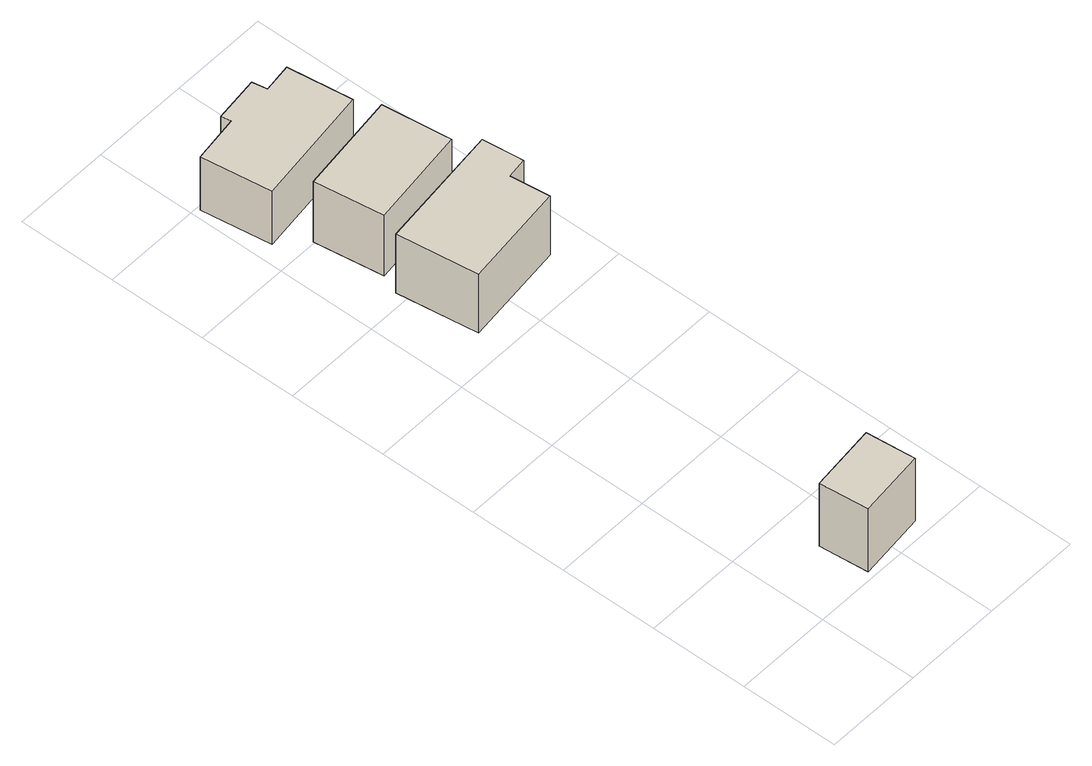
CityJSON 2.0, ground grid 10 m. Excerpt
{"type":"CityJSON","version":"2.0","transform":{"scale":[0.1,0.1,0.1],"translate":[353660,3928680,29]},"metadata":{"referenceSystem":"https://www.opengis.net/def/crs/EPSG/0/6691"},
"CityObjects":{
"building1":{"type":"Building","attributes":{"usage":"411","measuredHeight":8.5,"storeysAboveGround":2,"BuildingIDAttribute.prefecture":"14","BuildingIDAttribute.city":"14153","BuildingDetailAttribute.totalFloorArea":59,"BuildingDetailAttribute.buildingFootprintArea":29.5,"BuildingDetailAttribute.buildingStructureType":"601","BuildingDetailAttribute.buildingStructureOrgType":"1","BuildingDetailAttribute.orgUsage":"10","BuildingDetailAttribute.surveyYear":2015,"BuildingRiverFloodingRiskAttribute.description":"1","BuildingRiverFloodingRiskAttribute.rankOrg":"2","BuildingRiverFloodingRiskAttribute.depth":0.51,"BuildingRiverFloodingRiskAttribute.adminType":"2","BuildingRiverFloodingRiskAttribute.scale":"2","BuildingRiverFloodingRiskAttribute.duration":1},"geometry":[{"type":"Solid","lod":"1","boundaries":[[[[0,1,2,3]],[[2,4,5,3]],[[1,6,4,2]],[[0,7,6,1]],[[3,5,7,0]],[[4,6,7,5]]]]}]},
"building2":{"type":"Building","attributes":{"usage":"411","measuredHeight":8.1,"storeysAboveGround":2,"BuildingIDAttribute.prefecture":"14","BuildingIDAttribute.city":"14153","BuildingDetailAttribute.totalFloorArea":165.1,"BuildingDetailAttribute.buildingFootprintArea":82.55,"BuildingDetailAttribute.buildingStructureType":"601","BuildingDetailAttribute.buildingStructureOrgType":"1","BuildingDetailAttribute.orgUsage":"10","BuildingDetailAttribute.surveyYear":2015,"BuildingRiverFloodingRiskAttribute.description":"1","BuildingRiverFloodingRiskAttribute.rankOrg":"1","BuildingRiverFloodingRiskAttribute.depth":0.28,"BuildingRiverFloodingRiskAttribute.adminType":"2","BuildingRiverFloodingRiskAttribute.scale":"2"},"geometry":[{"type":"Solid","lod":"1","boundaries":[[[[8,9,10,11,12,13]],[[12,14,15,13]],[[11,16,14,12]],[[10,17,16,11]],[[9,18,17,10]],[[8,19,18,9]],[[13,15,19,8]],[[14,16,17,18,19,15]]]]}]},
"building3":{"type":"Building","attributes":{"usage":"411","measuredHeight":8.2,"storeysAboveGround":2,"BuildingIDAttribute.prefecture":"14","BuildingIDAttribute.city":"14153","BuildingDetailAttribute.totalFloorArea":123.27,"BuildingDetailAttribute.buildingFootprintArea":61.64,"BuildingDetailAttribute.buildingStructureType":"601","BuildingDetailAttribute.buildingStructureOrgType":"1","BuildingDetailAttribute.orgUsage":"10","BuildingDetailAttribute.surveyYear":2015,"BuildingRiverFloodingRiskAttribute.description":"1","BuildingRiverFloodingRiskAttribute.rankOrg":"1","BuildingRiverFloodingRiskAttribute.depth":0.34,"BuildingRiverFloodingRiskAttribute.adminType":"2","BuildingRiverFloodingRiskAttribute.scale":"2"},"geometry":[{"type":"Solid","lod":"1","boundaries":[[[[20,21,22,23]],[[22,24,25,23]],[[21,26,24,22]],[[20,27,26,21]],[[23,25,27,20]],[[24,26,27,25]]]]}]},
"building4":{"type":"Building","attributes":{"usage":"411","measuredHeight":7.9,"storeysAboveGround":2,"BuildingIDAttribute.prefecture":"14","BuildingIDAttribute.city":"14153","BuildingDetailAttribute.totalFloorArea":156.46,"BuildingDetailAttribute.buildingFootprintArea":78.23,"BuildingDetailAttribute.buildingStructureType":"601","BuildingDetailAttribute.buildingStructureOrgType":"1","BuildingDetailAttribute.orgUsage":"10","BuildingDetailAttribute.surveyYear":2015,"BuildingRiverFloodingRiskAttribute.description":"1","BuildingRiverFloodingRiskAttribute.rankOrg":"1","BuildingRiverFloodingRiskAttribute.depth":0.21,"BuildingRiverFloodingRiskAttribute.adminType":"2","BuildingRiverFloodingRiskAttribute.scale":"2"},"geometry":[{"type":"Solid","lod":"1","boundaries":[[[[28,29,30,31,32,33,34,35]],[[34,36,37,35]],[[33,38,36,34]],[[32,39,38,33]],[[31,40,39,32]],[[30,41,40,31]],[[29,42,41,30]],[[28,43,42,29]],[[35,37,43,28]],[[36,38,39,40,41,42,43,37]]]]}]}
},
"vertices":[
[66,7,8],[61,57,8],[130,65,8],[135,15,8],[130,65,86],[135,15,86],[61,57,86],[66,7,86],
[172,527,9],[177,485,9],[156,482,9],[161,442,9],[55,429,9],[44,511,9],[55,429,82],[44,511,82],[161,442,82],[156,482,82],[177,485,82],[172,527,82],
[40,599,12],[143,613,12],[152,543,12],[50,529,12],[152,543,87],[50,529,87],[143,613,87],[40,599,87],
[5,694,12],[53,701,12],[51,711,12],[97,717,12],[100,702,12],[129,706,12],[138,640,12],[15,623,12],[138,640,78],[15,623,78],[129,706,78],[100,702,78],[97,717,78],[51,711,78],[53,701,78],[5,694,78]
]}
